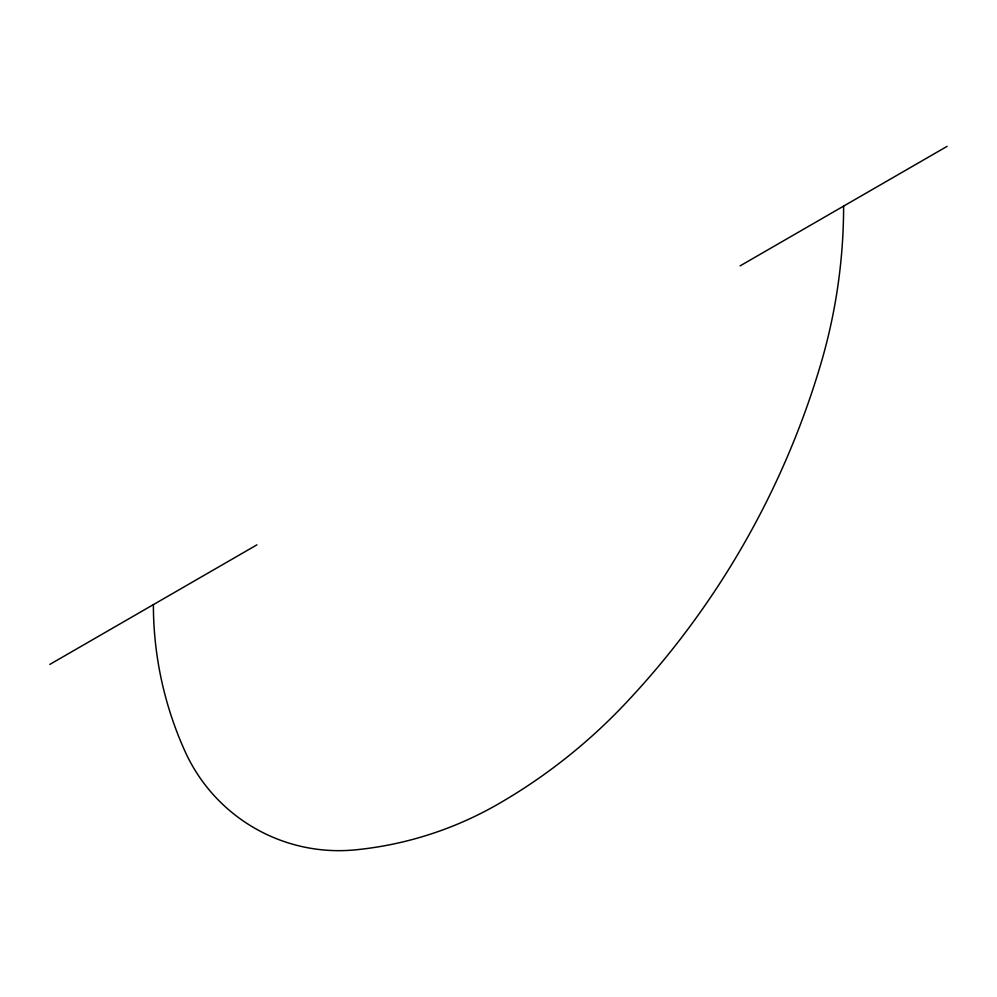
<?xml version="1.0" encoding="UTF-8"?>
<svg xmlns="http://www.w3.org/2000/svg" width="997" height="997" viewBox="0 0 997 997"><rect width="100%" height="100%" fill="white"/><g stroke="black" fill="none" stroke-linecap="round" stroke-linejoin="round"><path stroke-width="1.5" d="M49.85 664.401L256.914 544.848M740.086 265.887L947.15 146.335M153.388 604.618A356.116 356.116 0 0 0 185.043 751.402A168.867 168.867 0 0 0 355.543 849.843A356.116 356.116 0 0 0 498.5 803.869A557.722 557.722 0 0 0 624.533 704.418A842.577 842.577 0 0 0 820.506 364.989A557.722 557.722 0 0 0 843.612 206.117"/></g></svg>
